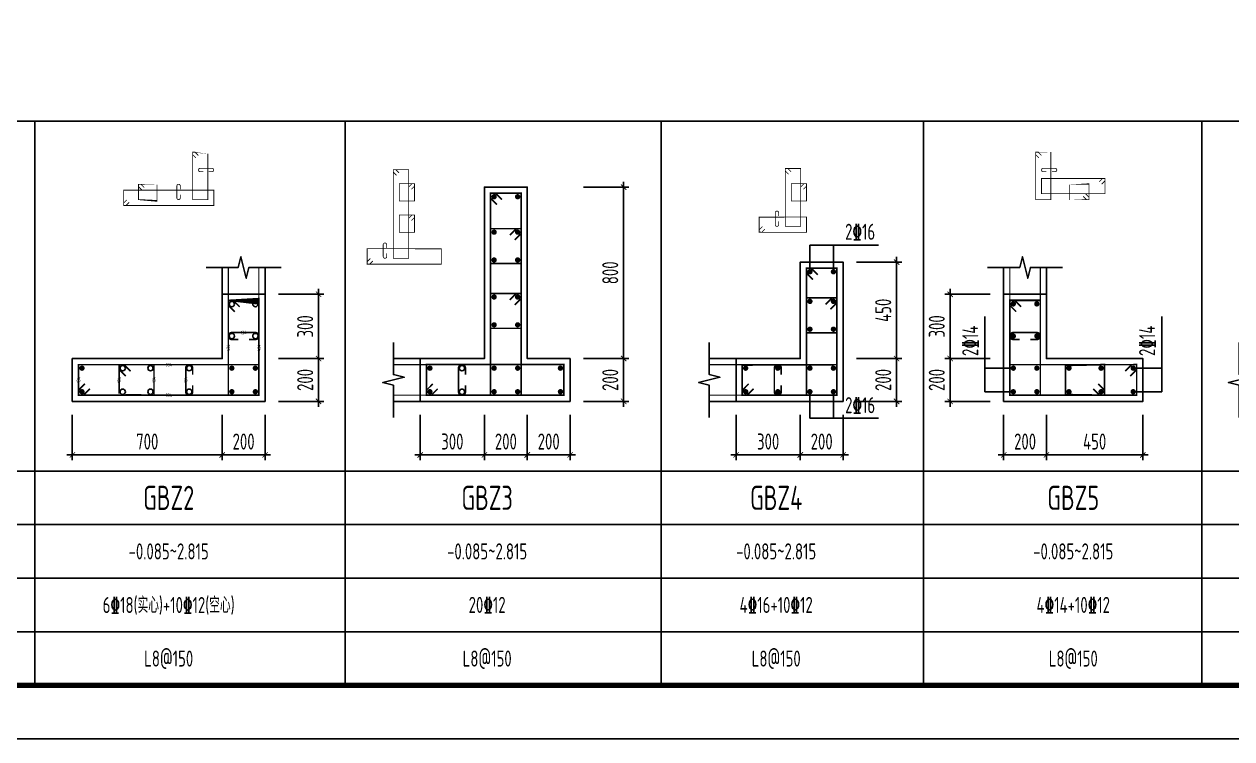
# Model space of a CAD drawing. Extents: x 826826 to 1642106, y -156213 to 399140.
# Drawn here: x 1179957 to 1202520, y 226901 to 240243 of the extents above; entities that cross this region are included whole.
import ezdxf
from ezdxf.enums import TextEntityAlignment as Align

# ---------------------------------------------------------------- set-up
doc = ezdxf.new("R2010")
doc.units = 0
doc.header["$LTSCALE"] = 1000
doc.layers.get('0').update_dxf_attribs({"linetype": 'CONTINUOUS'})
doc.layers.get('DEFPOINTS').update_dxf_attribs({"linetype": 'CONTINUOUS'})
for name, color, linetype in [('-TK', 7, 'CONTINUOUS'), ('COLU_DE_DIM', 3, 'CONTINUOUS'), ('COLU_DE_TH', 7, 'CONTINUOUS'), ('LABEL', 1, 'CONTINUOUS'), ('LINK', 6, 'CONTINUOUS'), ('LINK-INDEX', 6, 'CONTINUOUS'), ('REIN', 6, 'CONTINUOUS'), ('TAB', 7, 'CONTINUOUS'), ('TAB_TEXT', 7, 'CONTINUOUS'), ('TEXT25', 2, 'CONTINUOUS'), ('THIN', 7, 'CONTINUOUS')]:
    doc.layers.add(name, color=color, linetype=linetype)
doc.layers.add('箍筋长度', color=3, linetype='CONTINUOUS', plot=False)
doc.styles.add('BW_Rein', font='Tssdeng.shx', dxfattribs={"width": 0.7, "bigfont": 'hztxt.shx'})
doc.styles.add('TSSD_DIMENSION', font='Tssdeng.shx', dxfattribs={"width": 0.7, "bigfont": 'tssdchn.shx'})
doc.styles.add('TSSD_REIN', font='tssdeng.shx', dxfattribs={"width": 0.7, "height": 300, "bigfont": 'tssdchn.shx'})
doc.dimstyles.new('TSSD_25_100', dxfattribs={"dimtxt": 300, "dimasz": 100, "dimexe": 100, "dimexo": 250, "dimgap": 100, "dimtad": 1, "dimdec": 0, "dimlfac": 0.25, "dimzin": 0, "dimdsep": 46, "dimtxsty": 'TSSD_DIMENSION', "dimblk": 'ARCHTICK', "dimcen": 0, "dimdle": 100, "dimclrt": 7, "dimadec": 0, "dimazin": 0, "dimtfac": 1, "dimtdec": 0, "dimtix": 1, "dimtmove": 2, "dimatfit": 3, "dimldrblk": 'ARCHTICK', "dimfxl": 0, "dimtolj": 1, "dimtzin": 0, "dimarcsym": 0})

# ---------------------------------------------------------------- blocks, each defined once
blk = doc.blocks.new('_ArchTick')
at = {"color": 0, "linetype": 'ByBlock', "const_width": 0.15}
blk.add_lwpolyline([(-0.5, -0.5), (0.5, 0.5)], dxfattribs=at)
blk = doc.blocks.new('*D475')
at = {"layer": 'COLU_DE_DIM', "color": 0, "lineweight": -2}
for p, q in [((1187356.63661338, 232951.1541703651), (1187356.63661338, 232101.1541703651)), ((1188556.638423496, 232951.1541703651), (1188556.638423496, 232101.1541703651)), ((1187256.63661338, 232201.1541703651), (1188656.638423496, 232201.1541703651))]:
    blk.add_line(p, q, dxfattribs=at)
at = {"layer": 'DEFPOINTS', "color": 0}
for p in [(1187356.63661338, 233201.1541703651), (1188556.638423496, 233201.1541703651), (1188556.638423496, 232201.1541703651)]:
    blk.add_point(p, dxfattribs=at)
at = {"layer": 'COLU_DE_DIM', "color": 0, "lineweight": -2, "xscale": 100, "yscale": 100, "zscale": 100, "rotation": 180}
blk.add_blockref('_ArchTick', (1187356.63661338, 232201.1541703651), dxfattribs=at)
at = {"layer": 'COLU_DE_DIM', "color": 0, "lineweight": -2, "xscale": 100, "yscale": 100, "zscale": 100}
blk.add_blockref('_ArchTick', (1188556.638423496, 232201.1541703651), dxfattribs=at)
at = {"layer": 'COLU_DE_DIM', "color": 7, "insert": (1187956.637518438, 232451.1541703651), "char_height": 300, "attachment_point": 5, "style": 'TSSD_DIMENSION'}
blk.add_mtext('\\A1;300', dxfattribs=at)
blk = doc.blocks.new('*D476')
at = {"layer": 'COLU_DE_DIM', "color": 0, "lineweight": -2}
for p, q in [((1188556.638423496, 232951.1541703651), (1188556.638423496, 232101.1541703651)), ((1189356.637216623, 232951.1541703651), (1189356.637216623, 232101.1541703651)), ((1188456.638423496, 232201.1541703651), (1189456.637216623, 232201.1541703651))]:
    blk.add_line(p, q, dxfattribs=at)
at = {"layer": 'DEFPOINTS', "color": 0}
for p in [(1188556.638423496, 233201.1541703651), (1189356.637216623, 233201.1541703651), (1189356.637216623, 232201.1541703651)]:
    blk.add_point(p, dxfattribs=at)
at = {"layer": 'COLU_DE_DIM', "color": 0, "lineweight": -2, "xscale": 100, "yscale": 100, "zscale": 100, "rotation": 180}
blk.add_blockref('_ArchTick', (1188556.638423496, 232201.1541703651), dxfattribs=at)
at = {"layer": 'COLU_DE_DIM', "color": 0, "lineweight": -2, "xscale": 100, "yscale": 100, "zscale": 100}
blk.add_blockref('_ArchTick', (1189356.637216623, 232201.1541703651), dxfattribs=at)
at = {"layer": 'COLU_DE_DIM', "color": 7, "insert": (1188956.63782006, 232451.1541703651), "char_height": 300, "attachment_point": 5, "style": 'TSSD_DIMENSION'}
blk.add_mtext('\\A1;200', dxfattribs=at)
blk = doc.blocks.new('*D477')
at = {"layer": 'COLU_DE_DIM', "color": 0, "lineweight": -2}
for p, q in [((1189356.637216623, 232951.1541703651), (1189356.637216623, 232101.1541703651)), ((1190156.63534865, 232951.1541703651), (1190156.63534865, 232101.1541703651)), ((1189256.637216623, 232201.1541703651), (1190256.63534865, 232201.1541703651))]:
    blk.add_line(p, q, dxfattribs=at)
at = {"layer": 'DEFPOINTS', "color": 0}
for p in [(1189356.637216623, 233201.1541703651), (1190156.63534865, 233201.1541703651), (1190156.63534865, 232201.1541703651)]:
    blk.add_point(p, dxfattribs=at)
at = {"layer": 'COLU_DE_DIM', "color": 0, "lineweight": -2, "xscale": 100, "yscale": 100, "zscale": 100, "rotation": 180}
blk.add_blockref('_ArchTick', (1189356.637216623, 232201.1541703651), dxfattribs=at)
at = {"layer": 'COLU_DE_DIM', "color": 0, "lineweight": -2, "xscale": 100, "yscale": 100, "zscale": 100}
blk.add_blockref('_ArchTick', (1190156.63534865, 232201.1541703651), dxfattribs=at)
at = {"layer": 'COLU_DE_DIM', "color": 7, "insert": (1189756.636282637, 232451.1541703651), "char_height": 300, "attachment_point": 5, "style": 'TSSD_DIMENSION'}
blk.add_mtext('\\A1;200', dxfattribs=at)
blk = doc.blocks.new('*D478')
at = {"layer": 'COLU_DE_DIM', "color": 0, "lineweight": -2}
for p, q in [((1190406.63534865, 234001.1541704084), (1191256.63534865, 234001.1541704084)), ((1191156.63534865, 233101.1541703651), (1191156.63534865, 234101.1541704084)), ((1190406.63534865, 233201.1541703651), (1191256.63534865, 233201.1541703651))]:
    blk.add_line(p, q, dxfattribs=at)
at = {"layer": 'DEFPOINTS', "color": 0}
for p in [(1190156.63534865, 234001.1541704084), (1191156.63534865, 234001.1541704084), (1190156.63534865, 233201.1541703651)]:
    blk.add_point(p, dxfattribs=at)
at = {"layer": 'COLU_DE_DIM', "color": 0, "lineweight": -2, "xscale": 100, "yscale": 100, "zscale": 100}
for p, rotation in [((1191156.63534865, 234001.1541704084), 90), ((1191156.63534865, 233201.1541703651), 270)]:
    blk.add_blockref('_ArchTick', p, dxfattribs=dict(at, rotation=rotation))
at = {"layer": 'COLU_DE_DIM', "color": 7, "insert": (1190906.63534865, 233601.1541703869), "char_height": 300, "attachment_point": 5, "rotation": 90, "style": 'TSSD_DIMENSION'}
blk.add_mtext('\\A1;200', dxfattribs=at)
blk = doc.blocks.new('*D479')
at = {"layer": 'COLU_DE_DIM', "color": 0, "lineweight": -2}
for p, q in [((1190406.63534865, 237201.6505116941), (1191256.63534865, 237201.6505116941)), ((1191156.63534865, 233901.1541704084), (1191156.63534865, 237301.6505116941)), ((1190406.63534865, 234001.1541704084), (1191256.63534865, 234001.1541704084))]:
    blk.add_line(p, q, dxfattribs=at)
at = {"layer": 'DEFPOINTS', "color": 0}
for p in [(1190156.63534865, 237201.6505116941), (1191156.63534865, 237201.6505116941), (1190156.63534865, 234001.1541704084)]:
    blk.add_point(p, dxfattribs=at)
at = {"layer": 'COLU_DE_DIM', "color": 0, "lineweight": -2, "xscale": 100, "yscale": 100, "zscale": 100}
for p, rotation in [((1191156.63534865, 237201.6505116941), 90), ((1191156.63534865, 234001.1541704084), 270)]:
    blk.add_blockref('_ArchTick', p, dxfattribs=dict(at, rotation=rotation))
at = {"layer": 'COLU_DE_DIM', "color": 7, "insert": (1190906.63534865, 235601.4023410514), "char_height": 300, "attachment_point": 5, "rotation": 90, "style": 'TSSD_DIMENSION'}
blk.add_mtext('\\A1;800', dxfattribs=at)
blk = doc.blocks.new('*D488')
at = {"layer": 'COLU_DE_DIM', "color": 0, "lineweight": -2}
for p, q in [((1193256.635348678, 232951.1541703651), (1193256.635348678, 232101.1541703651)), ((1194456.635348804, 232951.1541703651), (1194456.635348804, 232101.1541703651)), ((1193156.635348678, 232201.1541703651), (1194556.635348804, 232201.1541703651))]:
    blk.add_line(p, q, dxfattribs=at)
at = {"layer": 'DEFPOINTS', "color": 0}
for p in [(1193256.635348678, 233201.1541703651), (1194456.635348804, 233201.1541703651), (1194456.635348804, 232201.1541703651)]:
    blk.add_point(p, dxfattribs=at)
at = {"layer": 'COLU_DE_DIM', "color": 0, "lineweight": -2, "xscale": 100, "yscale": 100, "zscale": 100, "rotation": 180}
blk.add_blockref('_ArchTick', (1193256.635348678, 232201.1541703651), dxfattribs=at)
at = {"layer": 'COLU_DE_DIM', "color": 0, "lineweight": -2, "xscale": 100, "yscale": 100, "zscale": 100}
blk.add_blockref('_ArchTick', (1194456.635348804, 232201.1541703651), dxfattribs=at)
at = {"layer": 'COLU_DE_DIM', "color": 7, "insert": (1193856.635348741, 232451.1541703651), "char_height": 300, "attachment_point": 5, "style": 'TSSD_DIMENSION'}
blk.add_mtext('\\A1;300', dxfattribs=at)
blk = doc.blocks.new('*D489')
at = {"layer": 'COLU_DE_DIM', "color": 0, "lineweight": -2}
for p, q in [((1194456.635348804, 232951.1541703651), (1194456.635348804, 232101.1541703651)), ((1195256.635348804, 232951.1541703651), (1195256.635348804, 232101.1541703651)), ((1194356.635348804, 232201.1541703651), (1195356.635348804, 232201.1541703651))]:
    blk.add_line(p, q, dxfattribs=at)
at = {"layer": 'DEFPOINTS', "color": 0}
for p in [(1194456.635348804, 233201.1541703651), (1195256.635348804, 233201.1541703651), (1195256.635348804, 232201.1541703651)]:
    blk.add_point(p, dxfattribs=at)
at = {"layer": 'COLU_DE_DIM', "color": 0, "lineweight": -2, "xscale": 100, "yscale": 100, "zscale": 100, "rotation": 180}
blk.add_blockref('_ArchTick', (1194456.635348804, 232201.1541703651), dxfattribs=at)
at = {"layer": 'COLU_DE_DIM', "color": 0, "lineweight": -2, "xscale": 100, "yscale": 100, "zscale": 100}
blk.add_blockref('_ArchTick', (1195256.635348804, 232201.1541703651), dxfattribs=at)
at = {"layer": 'COLU_DE_DIM', "color": 7, "insert": (1194856.635348804, 232451.1541703651), "char_height": 300, "attachment_point": 5, "style": 'TSSD_DIMENSION'}
blk.add_mtext('\\A1;200', dxfattribs=at)
blk = doc.blocks.new('*D490')
at = {"layer": 'COLU_DE_DIM', "color": 0, "lineweight": -2}
for p, q in [((1195506.635348804, 234001.1541703756), (1196356.635348804, 234001.1541703756)), ((1196256.635348804, 233101.1541703761), (1196256.635348804, 234101.1541703756)), ((1195506.635348804, 233201.1541703761), (1196356.635348804, 233201.1541703761))]:
    blk.add_line(p, q, dxfattribs=at)
at = {"layer": 'DEFPOINTS', "color": 0}
for p in [(1195256.635348804, 234001.1541703756), (1196256.635348804, 234001.1541703756), (1195256.635348804, 233201.1541703761)]:
    blk.add_point(p, dxfattribs=at)
at = {"layer": 'COLU_DE_DIM', "color": 0, "lineweight": -2, "xscale": 100, "yscale": 100, "zscale": 100}
for p, rotation in [((1196256.635348804, 234001.1541703756), 90), ((1196256.635348804, 233201.1541703761), 270)]:
    blk.add_blockref('_ArchTick', p, dxfattribs=dict(at, rotation=rotation))
at = {"layer": 'COLU_DE_DIM', "color": 7, "insert": (1196006.635348804, 233601.154170376), "char_height": 300, "attachment_point": 5, "rotation": 90, "style": 'TSSD_DIMENSION'}
blk.add_mtext('\\A1;200', dxfattribs=at)
blk = doc.blocks.new('*D491')
at = {"layer": 'COLU_DE_DIM', "color": 0, "lineweight": -2}
for p, q in [((1195506.635348804, 235801.1541703753), (1196356.635348804, 235801.1541703753)), ((1196256.635348804, 233901.1541703756), (1196256.635348804, 235901.1541703753)), ((1195506.635348804, 234001.1541703756), (1196356.635348804, 234001.1541703756))]:
    blk.add_line(p, q, dxfattribs=at)
at = {"layer": 'DEFPOINTS', "color": 0}
for p in [(1195256.635348804, 235801.1541703753), (1196256.635348804, 235801.1541703753), (1195256.635348804, 234001.1541703756)]:
    blk.add_point(p, dxfattribs=at)
at = {"layer": 'COLU_DE_DIM', "color": 0, "lineweight": -2, "xscale": 100, "yscale": 100, "zscale": 100}
for p, rotation in [((1196256.635348804, 235801.1541703753), 90), ((1196256.635348804, 234001.1541703756), 270)]:
    blk.add_blockref('_ArchTick', p, dxfattribs=dict(at, rotation=rotation))
at = {"layer": 'COLU_DE_DIM', "color": 7, "insert": (1196006.635348804, 234901.1541703756), "char_height": 300, "attachment_point": 5, "rotation": 90, "style": 'TSSD_DIMENSION'}
blk.add_mtext('\\A1;450', dxfattribs=at)
blk = doc.blocks.new('*D492')
at = {"layer": 'COLU_DE_DIM', "color": 0, "lineweight": -2}
for p, q in [((1198256.635348804, 232951.1541703651), (1198256.635348804, 232101.1541703651)), ((1199056.635348803, 232951.1541703651), (1199056.635348803, 232101.1541703651)), ((1198156.635348804, 232201.1541703651), (1199156.635348803, 232201.1541703651))]:
    blk.add_line(p, q, dxfattribs=at)
at = {"layer": 'DEFPOINTS', "color": 0}
for p in [(1198256.635348804, 233201.1541703651), (1199056.635348803, 233201.1541703651), (1199056.635348803, 232201.1541703651)]:
    blk.add_point(p, dxfattribs=at)
at = {"layer": 'COLU_DE_DIM', "color": 0, "lineweight": -2, "xscale": 100, "yscale": 100, "zscale": 100, "rotation": 180}
blk.add_blockref('_ArchTick', (1198256.635348804, 232201.1541703651), dxfattribs=at)
at = {"layer": 'COLU_DE_DIM', "color": 0, "lineweight": -2, "xscale": 100, "yscale": 100, "zscale": 100}
blk.add_blockref('_ArchTick', (1199056.635348803, 232201.1541703651), dxfattribs=at)
at = {"layer": 'COLU_DE_DIM', "color": 7, "insert": (1198656.635348803, 232451.1541703651), "char_height": 300, "attachment_point": 5, "style": 'TSSD_DIMENSION'}
blk.add_mtext('\\A1;200', dxfattribs=at)
blk = doc.blocks.new('*D493')
at = {"layer": 'COLU_DE_DIM', "color": 0, "lineweight": -2}
for p, q in [((1199056.635348803, 232951.1541703651), (1199056.635348803, 232101.1541703651)), ((1200856.901167237, 232951.1541703651), (1200856.901167237, 232101.1541703651)), ((1198956.635348803, 232201.1541703651), (1200956.901167237, 232201.1541703651))]:
    blk.add_line(p, q, dxfattribs=at)
at = {"layer": 'DEFPOINTS', "color": 0}
for p in [(1199056.635348803, 233201.1541703651), (1200856.901167237, 233201.1541703651), (1200856.901167237, 232201.1541703651)]:
    blk.add_point(p, dxfattribs=at)
at = {"layer": 'COLU_DE_DIM', "color": 0, "lineweight": -2, "xscale": 100, "yscale": 100, "zscale": 100, "rotation": 180}
blk.add_blockref('_ArchTick', (1199056.635348803, 232201.1541703651), dxfattribs=at)
at = {"layer": 'COLU_DE_DIM', "color": 0, "lineweight": -2, "xscale": 100, "yscale": 100, "zscale": 100}
blk.add_blockref('_ArchTick', (1200856.901167237, 232201.1541703651), dxfattribs=at)
at = {"layer": 'COLU_DE_DIM', "color": 7, "insert": (1199956.76825802, 232451.1541703651), "char_height": 300, "attachment_point": 5, "style": 'TSSD_DIMENSION'}
blk.add_mtext('\\A1;450', dxfattribs=at)
blk = doc.blocks.new('*D494')
at = {"layer": 'COLU_DE_DIM', "color": 0, "lineweight": -2}
for p, q in [((1198006.635348803, 234001.1541703651), (1197156.635348803, 234001.1541703651)), ((1197256.635348803, 233101.1541703651), (1197256.635348803, 234101.1541703651)), ((1198006.635348803, 233201.1541703651), (1197156.635348803, 233201.1541703651))]:
    blk.add_line(p, q, dxfattribs=at)
at = {"layer": 'DEFPOINTS', "color": 0}
for p in [(1197256.635348803, 234001.1541703651), (1198256.635348803, 234001.1541703651), (1198256.635348803, 233201.1541703651)]:
    blk.add_point(p, dxfattribs=at)
at = {"layer": 'COLU_DE_DIM', "color": 0, "lineweight": -2, "xscale": 100, "yscale": 100, "zscale": 100}
for p, rotation in [((1197256.635348803, 234001.1541703651), 90), ((1197256.635348803, 233201.1541703651), 270)]:
    blk.add_blockref('_ArchTick', p, dxfattribs=dict(at, rotation=rotation))
at = {"layer": 'COLU_DE_DIM', "color": 7, "insert": (1197006.635348803, 233601.1541703652), "char_height": 300, "attachment_point": 5, "rotation": 90, "style": 'TSSD_DIMENSION'}
blk.add_mtext('\\A1;200', dxfattribs=at)
blk = doc.blocks.new('*D495')
at = {"layer": 'COLU_DE_DIM', "color": 0, "lineweight": -2}
for p, q in [((1198006.635348803, 235201.1541702828), (1197156.635348803, 235201.1541702828)), ((1197256.635348803, 233901.1541703651), (1197256.635348803, 235301.1541702828)), ((1198006.635348803, 234001.1541703651), (1197156.635348803, 234001.1541703651))]:
    blk.add_line(p, q, dxfattribs=at)
at = {"layer": 'DEFPOINTS', "color": 0}
for p in [(1197256.635348803, 235201.1541702828), (1198256.635348803, 235201.1541702828), (1198256.635348803, 234001.1541703651)]:
    blk.add_point(p, dxfattribs=at)
at = {"layer": 'COLU_DE_DIM', "color": 0, "lineweight": -2, "xscale": 100, "yscale": 100, "zscale": 100}
for p, rotation in [((1197256.635348803, 235201.1541702828), 90), ((1197256.635348803, 234001.1541703651), 270)]:
    blk.add_blockref('_ArchTick', p, dxfattribs=dict(at, rotation=rotation))
at = {"layer": 'COLU_DE_DIM', "color": 7, "insert": (1197006.635348803, 234601.1541703241), "char_height": 300, "attachment_point": 5, "rotation": 90, "style": 'TSSD_DIMENSION'}
blk.add_mtext('\\A1;300', dxfattribs=at)
blk = doc.blocks.new('A1')
blk.add_lwpolyline([(0, 59400), (0, 0), (84100, 0), (84100, 59400)], close=True)
at = {"const_width": 100}
blk.add_lwpolyline([(2500, 58400), (2500, 1000), (83100, 1000), (83100, 58400)], close=True, dxfattribs=at)
blk = doc.blocks.new('*D2961')
at = {"layer": 'COLU_DE_DIM', "color": 0, "lineweight": -2}
for p, q in [((1180856.621068889, 232951.1541703651), (1180856.621068889, 232101.1541703651)), ((1183656.636613388, 232951.1541703651), (1183656.636613388, 232101.1541703651)), ((1180756.621068889, 232201.1541703651), (1183756.636613388, 232201.1541703651))]:
    blk.add_line(p, q, dxfattribs=at)
at = {"layer": 'DEFPOINTS', "color": 0}
for p in [(1180856.621068889, 233201.1541703651), (1183656.636613388, 233201.1541703651), (1183656.636613388, 232201.1541703651)]:
    blk.add_point(p, dxfattribs=at)
at = {"layer": 'COLU_DE_DIM', "color": 0, "lineweight": -2, "xscale": 100, "yscale": 100, "zscale": 100, "rotation": 180}
blk.add_blockref('_ArchTick', (1180856.621068889, 232201.1541703651), dxfattribs=at)
at = {"layer": 'COLU_DE_DIM', "color": 0, "lineweight": -2, "xscale": 100, "yscale": 100, "zscale": 100}
blk.add_blockref('_ArchTick', (1183656.636613388, 232201.1541703651), dxfattribs=at)
at = {"layer": 'COLU_DE_DIM', "color": 7, "insert": (1182256.628841138, 232451.1541703651), "char_height": 300, "attachment_point": 5, "style": 'TSSD_DIMENSION'}
blk.add_mtext('\\A1;700', dxfattribs=at)
blk = doc.blocks.new('*D2962')
at = {"layer": 'COLU_DE_DIM', "color": 0, "lineweight": -2}
for p, q in [((1183656.636613388, 232951.1541703651), (1183656.636613388, 232101.1541703651)), ((1184456.636613362, 232951.1541703651), (1184456.636613362, 232101.1541703651)), ((1183556.636613388, 232201.1541703651), (1184556.636613362, 232201.1541703651))]:
    blk.add_line(p, q, dxfattribs=at)
at = {"layer": 'DEFPOINTS', "color": 0}
for p in [(1183656.636613388, 233201.1541703651), (1184456.636613362, 233201.1541703651), (1184456.636613362, 232201.1541703651)]:
    blk.add_point(p, dxfattribs=at)
at = {"layer": 'COLU_DE_DIM', "color": 0, "lineweight": -2, "xscale": 100, "yscale": 100, "zscale": 100, "rotation": 180}
blk.add_blockref('_ArchTick', (1183656.636613388, 232201.1541703651), dxfattribs=at)
at = {"layer": 'COLU_DE_DIM', "color": 0, "lineweight": -2, "xscale": 100, "yscale": 100, "zscale": 100}
blk.add_blockref('_ArchTick', (1184456.636613362, 232201.1541703651), dxfattribs=at)
at = {"layer": 'COLU_DE_DIM', "color": 7, "insert": (1184056.636613375, 232451.1541703651), "char_height": 300, "attachment_point": 5, "style": 'TSSD_DIMENSION'}
blk.add_mtext('\\A1;200', dxfattribs=at)
blk = doc.blocks.new('*D2959')
at = {"layer": 'COLU_DE_DIM', "color": 0, "lineweight": -2}
for p, q in [((1184706.636613362, 234001.1541703651), (1185556.636613362, 234001.1541703651)), ((1185456.636613362, 233101.1541703651), (1185456.636613362, 234101.1541703651)), ((1184706.636613362, 233201.1541703651), (1185556.636613362, 233201.1541703651))]:
    blk.add_line(p, q, dxfattribs=at)
at = {"layer": 'DEFPOINTS', "color": 0}
for p in [(1184456.636613362, 234001.1541703651), (1185456.636613362, 234001.1541703651), (1184456.636613362, 233201.1541703651)]:
    blk.add_point(p, dxfattribs=at)
at = {"layer": 'COLU_DE_DIM', "color": 0, "lineweight": -2, "xscale": 100, "yscale": 100, "zscale": 100}
for p, rotation in [((1185456.636613362, 234001.1541703651), 90), ((1185456.636613362, 233201.1541703651), 270)]:
    blk.add_blockref('_ArchTick', p, dxfattribs=dict(at, rotation=rotation))
at = {"layer": 'COLU_DE_DIM', "color": 7, "insert": (1185206.636613362, 233601.1541703653), "char_height": 300, "attachment_point": 5, "rotation": 90, "style": 'TSSD_DIMENSION'}
blk.add_mtext('\\A1;200', dxfattribs=at)
blk = doc.blocks.new('*D2960')
at = {"layer": 'COLU_DE_DIM', "color": 0, "lineweight": -2}
for p, q in [((1184706.636613362, 235201.1541702775), (1185556.636613362, 235201.1541702775)), ((1185456.636613362, 233901.1541703651), (1185456.636613362, 235301.1541702775)), ((1184706.636613362, 234001.1541703651), (1185556.636613362, 234001.1541703651))]:
    blk.add_line(p, q, dxfattribs=at)
at = {"layer": 'DEFPOINTS', "color": 0}
for p in [(1184456.636613362, 235201.1541702775), (1185456.636613362, 235201.1541702775), (1184456.636613362, 234001.1541703651)]:
    blk.add_point(p, dxfattribs=at)
at = {"layer": 'COLU_DE_DIM', "color": 0, "lineweight": -2, "xscale": 100, "yscale": 100, "zscale": 100}
for p, rotation in [((1185456.636613362, 235201.1541702775), 90), ((1185456.636613362, 234001.1541703651), 270)]:
    blk.add_blockref('_ArchTick', p, dxfattribs=dict(at, rotation=rotation))
at = {"layer": 'COLU_DE_DIM', "color": 7, "insert": (1185206.636613362, 234601.1541703215), "char_height": 300, "attachment_point": 5, "rotation": 90, "style": 'TSSD_DIMENSION'}
blk.add_mtext('\\A1;300', dxfattribs=at)

msp = doc.modelspace()

# ---------------------------------------------------------------- linework, layer by layer
at = {"layer": 'COLU_DE_TH'}
for points in [[(1187356.63661338, 234001.1541704084), (1187356.636613362, 233201.1541703651), (1190156.63534865, 233201.1541703655), (1190156.635348678, 234001.154170352), (1189356.637216623, 234001.154170386), (1189356.638423496, 237201.6505116941), (1188556.638423496, 237201.651114943), (1188556.637216623, 234001.1541704028), (1187356.63661338, 234001.1541704084)], [(1193256.635348678, 234001.1541703756), (1193256.635348696, 233201.1541703761), (1195256.635348804, 233201.1541703753), (1195256.635348804, 235801.1541703753), (1194456.635348804, 235801.1541703753), (1194456.635348804, 234001.1541703753), (1193256.635348678, 234001.1541703756)], [(1184456.636613362, 235201.1541702775), (1183656.636613388, 235201.1541702241), (1183656.636613359, 234001.1541703651), (1180856.621068889, 234001.1541703651), (1180856.621068889, 233201.1541703651), (1184456.636613359, 233201.1541703651), (1184456.636613362, 235201.1541702775)], [(1199056.635348803, 235201.1541702828), (1198256.635348804, 235201.1541702976), (1198256.63534881, 233201.1541703651), (1200856.901167237, 233201.1541703651), (1200856.901167237, 234001.1541703651), (1199056.63534881, 234001.1541703651), (1199056.635348803, 235201.1541702828)]]:
    msp.add_lwpolyline(points, close=True, dxfattribs=at)
at = {"layer": 'LABEL'}
for p, q in [((1194636.635348805, 236116.8104416992), (1195916.635348803, 236116.8104416993)), ((1194636.635348805, 235621.1541703976), (1194636.635348805, 236116.8104416992)), ((1195076.635348803, 235621.1541703977), (1195076.635348803, 236116.8104416993)), ((1197904.363273273, 233381.1541703558), (1197904.363273242, 234787.9153715433)), ((1201209.173242773, 233381.1541703558), (1201209.173242805, 234787.9153715433)), ((1198436.635348805, 233821.1541703775), (1197904.363273262, 233821.1541703627)), ((1200676.901167242, 233821.1541703775), (1201209.173242784, 233821.1541703627)), ((1194636.635348805, 233381.1541703531), (1194636.635348805, 232885.4978990514)), ((1195076.635348803, 233381.154170353), (1195076.635348803, 232885.4978990513)), ((1198436.635348815, 233381.1541703705), (1197904.363273273, 233381.1541703558)), ((1200676.901167231, 233381.1541703705), (1201209.173242773, 233381.1541703558)), ((1194636.635348805, 232885.4978990514), (1195916.635348803, 232885.4978990513))]:
    msp.add_line(p, q, dxfattribs=at)
at = {"layer": 'LINK', "const_width": 30}
for points in [[(1188791.638176904, 236874.7270560809), (1188671.638267466, 236994.7271466425), (1188671.63833678, 237086.6510282303), (1189241.638336772, 237086.6505984155), (1189241.636700087, 233316.1541703633), (1188671.636700098, 233316.1541703632), (1188671.63833678, 237086.6510282303), (1188763.562218489, 237086.6509589191), (1188883.562127927, 236966.6508683574)], [(1189029.714521212, 236305.6490373192), (1189149.714551551, 236425.6490069805), (1189241.638456515, 236425.6490069921), (1189241.638126463, 235775.6689665667), (1188671.638126427, 235775.6686771282), (1188671.63845648, 236425.6490069923), (1189241.638456515, 236425.6490069921), (1189241.638409847, 236333.725102203), (1189121.638379508, 236213.7251325417)], [(1194691.635348894, 235474.2302889243), (1194571.635348806, 235594.2302888368), (1194571.635348806, 235686.1541704142), (1195141.635348805, 235686.1541703962), (1195141.635348805, 233316.1541703686), (1194571.635348806, 233316.1541703652), (1194571.635348806, 235686.1541704142), (1194663.55923026, 235686.1541704243), (1194783.559230347, 235566.1541705119)], [(1189029.71523769, 235094.6674054709), (1189149.715268029, 235214.6673751321), (1189241.639172993, 235214.6673751437), (1189241.638842941, 234564.6873347183), (1188671.638842905, 234564.6870452798), (1188671.639172958, 235214.667375144), (1189241.639172993, 235214.6673751437), (1189241.639126325, 235122.7434703546), (1189121.639095986, 235002.7435006934)], [(1194929.7117102, 235013.2805116419), (1195049.711740539, 235133.2804813031), (1195141.635645503, 235133.2804813148), (1195141.635315452, 234483.3004408893), (1194571.635315415, 234483.3001514508), (1194571.635645468, 235133.280481315), (1195141.635645503, 235133.2804813148), (1195141.635598835, 235041.3565765256), (1195021.635568497, 234921.3566068644)], [(1183891.636613309, 234874.2302885751), (1183771.636613382, 234994.230288648), (1183771.636613387, 235086.1541702193), (1184341.636613358, 235086.1541702574), (1184341.636613361, 233316.1541703821), (1183771.636613341, 233316.1541703821), (1183771.636613387, 235086.1541702193), (1183863.560495077, 235086.1541702318), (1183983.560495004, 234966.1541701588)], [(1198491.635348884, 234874.2302887561), (1198371.635348806, 234994.2302886781), (1198371.635348809, 235086.154170286), (1198941.635348809, 235086.1541702755), (1198941.63534882, 233316.1541703666), (1198371.635348816, 233316.1541703666), (1198371.635348809, 235086.154170286), (1198463.559230282, 235086.1541702735), (1198583.55923036, 234966.1541703515)], [(1181183.544950562, 233436.1541703079), (1181063.544950502, 233316.1541703679), (1180971.621068905, 233316.1541703673), (1180971.621068905, 233886.1541703583), (1184341.636613373, 233886.1541703565), (1184341.636613372, 233316.1541703671), (1180971.621068905, 233316.1541703673), (1180971.621068905, 233408.078052057), (1181091.621068964, 233528.0780519969)], [(1181852.622543263, 233674.2302680813), (1181732.622573602, 233794.2302984201), (1181732.622573591, 233886.1542033845), (1182382.602614016, 233886.1538733328), (1182382.602903455, 233316.1538732967), (1181732.62257359, 233316.1542033493), (1181732.622573591, 233886.1542033845), (1181824.54647838, 233886.1541567167), (1181944.546448041, 233766.1541263779)], [(1187683.560494881, 233436.1541703565), (1187563.560494869, 233316.154170368), (1187471.636613345, 233316.1541703679), (1187471.636613358, 233886.1541704091), (1190041.635348705, 233886.1541703903), (1190041.635348686, 233316.1541703702), (1187471.636613345, 233316.1541703679), (1187471.636613346, 233408.0780519088), (1187591.636613358, 233528.0780518972)], [(1193583.559230341, 233436.1541703523), (1193463.559230311, 233316.1541703823), (1193371.635348686, 233316.1541703857), (1193371.635348674, 233886.1541703752), (1195141.635348828, 233886.1541703687), (1195141.635348828, 233316.1541703845), (1193371.635348686, 233316.1541703857), (1193371.635348681, 233408.0780520584), (1193491.635348711, 233528.0780520283)], [(1200529.977285611, 233766.1541703836), (1200649.977285612, 233886.1541703828), (1200741.901167247, 233886.1541703818), (1200741.901167233, 233316.1541703698), (1198371.635348836, 233316.1541703698), (1198371.635348832, 233886.1541703818), (1200741.901167247, 233886.1541703818), (1200741.901167252, 233794.2302887409), (1200621.901167251, 233674.2302887418)], [(1200021.81256108, 233528.0780520507), (1200141.812561093, 233408.0780520631), (1200141.812561085, 233316.154170396), (1199411.723954957, 233316.1541703745), (1199411.723954953, 233886.1541703913), (1200141.812561099, 233886.1541704083), (1200141.812561085, 233316.154170396), (1200049.888679441, 233316.154170392), (1199929.888679428, 233436.1541703795)]]:
    msp.add_lwpolyline(points, dxfattribs=at)
for points in [[(1184156.636613365, 234356.1541702976), (1184276.636613365, 234356.1541702976, 1), (1184276.636613365, 234486.1541702976), (1183836.63661336, 234486.1541702978, 1), (1183836.63661336, 234356.1541702978), (1183956.63661336, 234356.1541702978)], [(1198756.635348813, 234356.1541703284), (1198876.635348813, 234356.1541703284, 1), (1198876.635348813, 234486.1541703284), (1198436.635348808, 234486.1541703284, 1), (1198436.635348808, 234356.1541703284), (1198556.635348808, 234356.1541703284)], [(1183105.451597932, 233701.1541703567), (1183105.451597932, 233821.1541703567, 1), (1182975.451597932, 233821.1541703567), (1182975.451597932, 233381.1541703696, 1), (1183105.451597932, 233381.1541703696), (1183105.451597932, 233501.1541703696)], [(1188201.636847126, 233701.1546228346), (1188201.636847126, 233821.1546228346, 1), (1188071.636847126, 233821.1546228346), (1188071.63651534, 233381.1546228062, 1), (1188201.63651534, 233381.1546228062), (1188201.63651534, 233501.1546228062)], [(1194101.635348744, 233701.1541703669), (1194101.635348744, 233821.1541703669, 1), (1193971.635348744, 233821.1541703669), (1193971.635348744, 233381.1541703799, 1), (1194101.635348744, 233381.1541703799), (1194101.635348744, 233501.1541703799)]]:
    msp.add_lwpolyline(points, format="xyb", dxfattribs=at)
at = {"layer": 'LINK-INDEX', "const_width": 15.00000095367432}
for points in [[(1183164.13272738, 237747.3749895396), (1183104.132727263, 237807.3749894222), (1183104.132727257, 237853.336930348), (1183389.132727236, 237853.3369303669), (1183389.132727237, 236968.3369304376), (1183104.132727234, 236968.3369304376), (1183104.132727257, 237853.336930348), (1183150.094667993, 237853.336930332), (1183210.09466811, 237793.3369304494)], [(1198914.201803269, 237747.3749894708), (1198854.201803419, 237807.3749896213), (1198854.201803409, 237853.3369303648), (1199139.201803413, 237853.3369303595), (1199139.201803419, 236968.3369304711), (1198854.201803413, 236968.3369304711), (1198854.201803409, 237853.3369303648), (1198900.163744395, 237853.3369303663), (1198960.163744244, 237793.3369302158)], [(1186914.960498415, 237420.4613391829), (1186854.960543961, 237480.4613847288), (1186854.960578616, 237526.4233253621), (1187139.960578596, 237526.4231104548), (1187139.959760254, 235872.9872136808), (1186854.959760275, 235872.9872136808), (1186854.960578616, 237526.4233253621), (1186900.922519686, 237526.4232906741), (1186960.92247414, 237466.423245128)], [(1194239.135348662, 237442.1085669777), (1194179.135348788, 237502.1085671033), (1194179.135348772, 237548.0705080442), (1194464.13534877, 237548.0705080351), (1194464.135348771, 236468.33693058), (1194179.135348772, 236468.3369305782), (1194179.135348772, 237548.0705080442), (1194225.097289915, 237548.0705080378), (1194285.097289789, 237488.0705079122)], [(1200043.372771882, 237303.3369303327), (1200103.372771745, 237363.3369304694), (1200149.334712659, 237363.3369304604), (1200149.334712652, 237078.3369304583), (1198964.201803451, 237078.3369304583), (1198964.201803449, 237363.3369304604), (1200149.334712659, 237363.3369304604), (1200149.334712657, 237317.3749897667), (1200089.334712794, 237257.3749896301)], [(1181920.086895597, 236918.3369303304), (1181860.086895503, 236858.3369304248), (1181814.124955001, 236858.3369304301), (1181814.124955001, 237143.3369304361), (1183499.13272721, 237143.3369304352), (1183499.132727209, 236858.33693043), (1181814.124955001, 236858.3369304301), (1181814.124955004, 236904.298871069), (1181874.124955098, 236964.2988709746)], [(1182154.12650936, 237147.3749895712), (1182094.126509457, 237207.3749896678), (1182094.126509427, 237253.3369304123), (1182439.128063961, 237253.3369304155), (1182439.128063959, 236968.3369304475), (1182094.126509427, 236968.3369304454), (1182094.126509427, 237253.3369304123), (1182140.088450343, 237253.3369304057), (1182200.088450246, 237193.3369303091)], [(1187143.998627565, 237206.4330889238), (1187203.998642754, 237266.4330737349), (1187249.960595094, 237266.4330737509), (1187249.960430068, 236941.4430534914), (1186964.960430045, 236941.442908772), (1186964.960595072, 237266.4330737509), (1187249.960595094, 237266.4330737509), (1187249.960571746, 237220.4711214716), (1187189.960556557, 237160.4711366605)], [(1194468.173397739, 237206.4330889253), (1194528.173412928, 237266.4330737364), (1194574.135365268, 237266.4330737524), (1194574.135200242, 236941.4430534929), (1194289.13520022, 236941.4429087735), (1194289.135365246, 237266.4330737524), (1194574.135365268, 237266.4330737524), (1194574.135341921, 237220.4711214731), (1194514.135326732, 237160.4711366621)], [(1199789.290409591, 237074.2988712778), (1199849.290409602, 237014.298871289), (1199849.290409592, 236968.3369304702), (1199484.246106465, 236968.3369304594), (1199484.246106463, 237253.3369304467), (1199849.290409599, 237253.3369304551), (1199849.290409592, 236968.3369304702), (1199803.328468808, 236968.3369304776), (1199743.328468797, 237028.3369304664)], [(1187143.998338038, 236621.4529761036), (1187203.998353227, 236681.4529609147), (1187249.960305567, 236681.4529609308), (1187249.960140541, 236356.4629406712), (1186964.960140519, 236356.4627959519), (1186964.960305545, 236681.4529609308), (1187249.960305567, 236681.4529609308), (1187249.960282219, 236635.4910086514), (1187189.96026703, 236575.4910238404)], [(1193795.097289174, 236418.3369307291), (1193735.097289366, 236358.3369305363), (1193689.13534869, 236358.3369305399), (1193689.135348684, 236643.3369305411), (1194574.135348754, 236643.3369305378), (1194574.135348754, 236358.3369305393), (1193689.13534869, 236358.3369305399), (1193689.135348648, 236404.2988709596), (1193749.135348455, 236464.2988711523)], [(1186470.921657569, 235822.9871306224), (1186410.92165747, 235762.9871307216), (1186364.959716918, 235762.9871307267), (1186364.959716924, 236047.9871307339), (1187749.959084592, 236047.9871307246), (1187749.959084583, 235762.9871307279), (1186364.959716918, 235762.9871307267), (1186364.959716928, 235808.9490714152), (1186424.959717027, 235868.949071316)]]:
    msp.add_lwpolyline(points, dxfattribs=at)
for points in [[(1183406.632727245, 237488.3369304005), (1183466.632727245, 237488.3369304005, 1), (1183466.632727245, 237553.3369304005), (1183246.632727243, 237553.3369304006, 1), (1183246.632727243, 237488.3369304006), (1183306.632727243, 237488.3369304006)], [(1199156.701803417, 237488.3369304358), (1199216.701803417, 237488.3369304358, 1), (1199216.701803417, 237553.3369304358), (1198996.701803414, 237553.3369304358, 1), (1198996.701803414, 237488.3369304358), (1199056.701803414, 237488.3369304358)], [(1182874.162705932, 237160.836930443), (1182874.162705932, 237220.836930443, 1), (1182809.162705932, 237220.836930443), (1182809.162705933, 237000.8369304391, 1), (1182874.162705933, 237000.8369304391), (1182874.162705933, 237060.8369304391)], [(1194054.135348743, 236660.8369305329), (1194054.135348743, 236720.8369305329, 1), (1193989.135348743, 236720.8369305329), (1193989.135348743, 236500.8369305395, 1), (1194054.135348743, 236500.8369305395), (1194054.135348743, 236560.8369305395)], [(1186729.959833779, 236065.4873569626), (1186729.959833779, 236125.4873569626, 1), (1186664.959833779, 236125.4873569626), (1186664.959667886, 235905.4873569484, 1), (1186729.959667886, 235905.4873569484), (1186729.959667886, 235965.4873569484)]]:
    msp.add_lwpolyline(points, format="xyb", dxfattribs=at)
at = {"layer": 'LINK-INDEX', "color": 1, "const_width": 20}
for points in [[(1183771.636613406, 234986.1541702776), (1183771.636613406, 235701.1541702776)], [(1184341.636613406, 234986.1541702776), (1184341.636613406, 235701.1541702776)], [(1198371.635348847, 234986.1541702829), (1198371.635348847, 235701.1541702829)], [(1198941.635348847, 234986.1541702829), (1198941.635348847, 235701.1541702829)], [(1187571.63661338, 233886.1541704084), (1186856.63661338, 233886.1541704084)], [(1193471.635348678, 233886.1541703756), (1192756.635348678, 233886.1541703756)], [(1187571.63661338, 233316.1541704084), (1186856.63661338, 233316.1541704084)], [(1193471.635348678, 233316.1541703756), (1192756.635348678, 233316.1541703756)]]:
    msp.add_lwpolyline(points, dxfattribs=at)
at = {"layer": 'REIN', "const_width": 50}
for points in [[(1188711.638287766, 237021.6509792183, 1), (1188761.638287766, 237021.6509792183, 1), (1188711.638287766, 237021.6509792183)], [(1189151.638287755, 237021.6506474315, 1), (1189201.638287755, 237021.6506474315, 1), (1189151.638287755, 237021.6506474315)], [(1188736.63845648, 236385.6490069854, 1), (1188736.63845648, 236335.6490069854, 1), (1188736.63845648, 236385.6490069854)], [(1189176.638456473, 236385.6490069856, 1), (1189176.638456473, 236335.6490069856, 1), (1189176.638456473, 236385.6490069856)], [(1188736.637428708, 235865.6689665786, 1), (1188736.637428708, 235815.6689665786, 1), (1188736.637428708, 235865.6689665786)], [(1189176.63742872, 235865.6689665751, 1), (1189176.63742872, 235815.6689665751, 1), (1189176.63742872, 235865.6689665751)], [(1194611.635348812, 235621.1541704052, 1), (1194661.635348812, 235621.1541704052, 1), (1194611.635348812, 235621.1541704052)], [(1195051.635348807, 235621.1541703913, 1), (1195101.635348807, 235621.1541703913, 1), (1195051.635348807, 235621.1541703913)], [(1188736.639172958, 235174.667375137, 1), (1188736.639172958, 235124.667375137, 1), (1188736.639172958, 235174.667375137)], [(1189176.639172951, 235174.6673751372, 1), (1189176.639172951, 235124.6673751372, 1), (1189176.639172951, 235174.6673751372)], [(1194636.635645468, 235093.280481308, 1), (1194636.635645468, 235043.280481308, 1), (1194636.635645468, 235093.280481308)], [(1195076.635645461, 235093.2804813082, 1), (1195076.635645461, 235043.2804813082, 1), (1195076.635645461, 235093.2804813082)], [(1198411.635348806, 235021.1541702902, 1), (1198461.635348806, 235021.1541702902, 1), (1198411.635348806, 235021.1541702902)], [(1198851.63534881, 235021.1541702821, 1), (1198901.63534881, 235021.1541702821, 1), (1198851.63534881, 235021.1541702821)], [(1188736.638145186, 234654.6873347302, 1), (1188736.638145186, 234604.6873347302, 1), (1188736.638145186, 234654.6873347302)], [(1189176.638145198, 234654.6873347267, 1), (1189176.638145198, 234604.6873347267, 1), (1189176.638145198, 234654.6873347267)], [(1194636.634617696, 234573.3004409012, 1), (1194636.634617696, 234523.3004409012, 1), (1194636.634617696, 234573.3004409012)], [(1195076.634617708, 234573.3004408977, 1), (1195076.634617708, 234523.3004408977, 1), (1195076.634617708, 234573.3004408977)], [(1198411.635348808, 234421.1541703284, 1), (1198461.635348808, 234421.1541703284, 1), (1198411.635348808, 234421.1541703284)], [(1198851.635348813, 234421.1541703284, 1), (1198901.635348813, 234421.1541703284, 1), (1198851.635348813, 234421.1541703284)], [(1181011.621068912, 233821.1541703604, 1), (1181061.621068912, 233821.1541703604, 1), (1181011.621068912, 233821.1541703604)], [(1183811.63661336, 233821.1541703609, 1), (1183861.63661336, 233821.1541703609, 1), (1183811.63661336, 233821.1541703609)], [(1184251.636613364, 233821.1541703606, 1), (1184301.636613364, 233821.1541703606, 1), (1184251.636613364, 233821.1541703606)], [(1187511.636613354, 233821.1541704071, 1), (1187561.636613354, 233821.1541704071, 1), (1187511.636613354, 233821.1541704071)], [(1188711.637080897, 233821.1541703989, 1), (1188761.637080897, 233821.1541703989, 1), (1188711.637080897, 233821.1541703989)], [(1189151.637080885, 233821.154170396, 1), (1189201.637080885, 233821.154170396, 1), (1189151.637080885, 233821.154170396)], [(1189951.635348689, 233821.1541703892, 1), (1190001.635348689, 233821.1541703892, 1), (1189951.635348689, 233821.1541703892)], [(1193411.635348675, 233821.1541703762, 1), (1193461.635348675, 233821.1541703762, 1), (1193411.635348675, 233821.1541703762)], [(1194011.635348737, 233821.1541703762, 1), (1194061.635348737, 233821.1541703762, 1), (1194011.635348737, 233821.1541703762)], [(1194611.635348814, 233821.1541703667, 1), (1194661.635348814, 233821.1541703667, 1), (1194611.635348814, 233821.1541703667)], [(1195051.635348805, 233821.1541703651, 1), (1195101.635348805, 233821.1541703651, 1), (1195051.635348805, 233821.1541703651)], [(1198411.635348808, 233821.1541703746, 1), (1198461.635348808, 233821.1541703746, 1), (1198411.635348808, 233821.1541703746)], [(1198851.635348813, 233821.1541703746, 1), (1198901.635348813, 233821.1541703746, 1), (1198851.635348813, 233821.1541703746)], [(1199451.72395493, 233821.1541703825, 1), (1199501.72395493, 233821.1541703825, 1), (1199451.72395493, 233821.1541703825)], [(1200051.812561093, 233821.1541703775, 1), (1200101.812561093, 233821.1541703775, 1), (1200051.812561093, 233821.1541703775)], [(1200651.901167242, 233821.1541703775, 1), (1200701.901167242, 233821.1541703775, 1), (1200651.901167242, 233821.1541703775)], [(1181011.621068912, 233381.1541703675, 1), (1181061.621068912, 233381.1541703675, 1), (1181011.621068912, 233381.1541703675)], [(1183811.636613348, 233381.154170363, 1), (1183861.636613348, 233381.154170363, 1), (1183811.636613348, 233381.154170363)], [(1184251.636613361, 233381.1541703484, 1), (1184301.636613361, 233381.1541703484, 1), (1184251.636613361, 233381.1541703484)], [(1187511.636613345, 233381.1541703669, 1), (1187561.636613345, 233381.1541703669, 1), (1187511.636613345, 233381.1541703669)], [(1188711.636749111, 233381.1541703707, 1), (1188761.636749111, 233381.1541703707, 1), (1188711.636749111, 233381.1541703707)], [(1189151.636749099, 233381.154170371, 1), (1189201.636749099, 233381.154170371, 1), (1189151.636749099, 233381.154170371)], [(1189951.635348673, 233381.1541703691, 1), (1190001.635348673, 233381.1541703691, 1), (1189951.635348673, 233381.1541703691)], [(1193411.635348684, 233381.1541703809, 1), (1193461.635348684, 233381.1541703809, 1), (1193411.635348684, 233381.1541703809)], [(1194011.635348747, 233381.1541703809, 1), (1194061.635348747, 233381.1541703809, 1), (1194011.635348747, 233381.1541703809)], [(1194611.635348814, 233381.1541703797, 1), (1194661.635348814, 233381.1541703797, 1), (1194611.635348814, 233381.1541703797)], [(1195051.635348813, 233381.1541703799, 1), (1195101.635348813, 233381.1541703799, 1), (1195051.635348813, 233381.1541703799)], [(1198411.635348813, 233381.1541703778, 1), (1198461.635348813, 233381.1541703778, 1), (1198411.635348813, 233381.1541703778)], [(1198851.635348816, 233381.1541703638, 1), (1198901.635348816, 233381.1541703638, 1), (1198851.635348816, 233381.1541703638)], [(1199451.723954934, 233381.1541703857, 1), (1199501.723954934, 233381.1541703857, 1), (1199451.723954934, 233381.1541703857)], [(1200051.812561082, 233381.1541703705, 1), (1200101.812561082, 233381.1541703705, 1), (1200051.812561082, 233381.1541703705)], [(1200651.901167231, 233381.1541703705, 1), (1200701.901167231, 233381.1541703705, 1), (1200651.901167231, 233381.1541703705)]]:
    msp.add_lwpolyline(points, format="xyb", close=True, dxfattribs=at)
at = {"layer": 'REIN'}
for centre in [(1183836.63661336, 235017.7458571724), (1184276.636613365, 235017.7458571722), (1183836.63661336, 234421.1541702978), (1184276.636613365, 234421.1541702976), (1181797.622573591, 233821.1541703572), (1182317.602903455, 233821.1541703572), (1183040.451597932, 233821.1541703567), (1188136.636847126, 233821.1546228346), (1181797.622573594, 233381.1541703492), (1182317.602903452, 233381.1541703492), (1183040.451597935, 233381.1541703487), (1188136.63651534, 233381.1546228062)]:
    msp.add_circle(centre, 50, dxfattribs=at)
at = {"layer": 'TAB'}
for points in [[(1175256.621068791, 238430.7039575116), (1180156.621068889, 238430.7039575116), (1180156.621068889, 227901.1541703651), (1175256.621068791, 227901.1541703651), (1175256.621068791, 238430.7039575116), (1175256.621068791, 231901.1541703651), (1180156.621068889, 231901.1541703651), (1180156.621068889, 230901.1541703651), (1175256.621068791, 230901.1541703651), (1175256.621068791, 229901.1541703651), (1180156.621068889, 229901.1541703651), (1180156.621068889, 228901.1541703651), (1175256.621068791, 228901.1541703651)], [(1180156.621068889, 238430.7039575116), (1185956.636613362, 238430.7039575116), (1185956.636613362, 227901.1541703651), (1180156.621068889, 227901.1541703651), (1180156.621068889, 238430.7039575116), (1180156.621068889, 231901.1541703651), (1185956.636613362, 231901.1541703651), (1185956.636613362, 230901.1541703651), (1180156.621068889, 230901.1541703651), (1180156.621068889, 229901.1541703651), (1185956.636613362, 229901.1541703651), (1185956.636613362, 228901.1541703651), (1180156.621068889, 228901.1541703651)], [(1185956.636613362, 238430.7039575116), (1191856.635348678, 238430.7039575116), (1191856.635348678, 227901.1541703651), (1185956.636613362, 227901.1541703651), (1185956.636613362, 238430.7039575116), (1185956.636613362, 231901.1541703651), (1191856.635348678, 231901.1541703651), (1191856.635348678, 230901.1541703651), (1185956.636613362, 230901.1541703651), (1185956.636613362, 229901.1541703651), (1191856.635348678, 229901.1541703651), (1191856.635348678, 228901.1541703651), (1185956.636613362, 228901.1541703651)], [(1191856.635348678, 238430.7039575116), (1196756.635348804, 238430.7039575116), (1196756.635348804, 227901.1541703651), (1191856.635348678, 227901.1541703651), (1191856.635348678, 238430.7039575116), (1191856.635348678, 231901.1541703651), (1196756.635348804, 231901.1541703651), (1196756.635348804, 230901.1541703651), (1191856.635348678, 230901.1541703651), (1191856.635348678, 229901.1541703651), (1196756.635348804, 229901.1541703651), (1196756.635348804, 228901.1541703651), (1191856.635348678, 228901.1541703651)], [(1196756.635348804, 238430.7039575116), (1201956.901167237, 238430.7039575116), (1201956.901167237, 227901.1541703651), (1196756.635348804, 227901.1541703651), (1196756.635348804, 238430.7039575116), (1196756.635348804, 231901.1541703651), (1201956.901167237, 231901.1541703651), (1201956.901167237, 230901.1541703651), (1196756.635348804, 230901.1541703651), (1196756.635348804, 229901.1541703651), (1201956.901167237, 229901.1541703651), (1201956.901167237, 228901.1541703651), (1196756.635348804, 228901.1541703651)], [(1201956.901167237, 238430.7039575116), (1206656.901167515, 238430.7039575116), (1206656.901167515, 227901.1541703651), (1201956.901167237, 227901.1541703651), (1201956.901167237, 238430.7039575116), (1201956.901167237, 231901.1541703651), (1206656.901167515, 231901.1541703651), (1206656.901167515, 230901.1541703651), (1201956.901167237, 230901.1541703651), (1201956.901167237, 229901.1541703651), (1206656.901167515, 229901.1541703651), (1206656.901167515, 228901.1541703651), (1201956.901167237, 228901.1541703651)]]:
    msp.add_lwpolyline(points, dxfattribs=at)
at = {"layer": 'THIN'}
for p, q in [((1183656.636613388, 235201.1541702241), (1183656.636613355, 235701.1541702241)), ((1184456.636613362, 235201.1541702775), (1184456.636613329, 235701.1541702775)), ((1198256.635348804, 235201.1541702976), (1198256.635348813, 235701.1541702976)), ((1199056.635348803, 235201.1541702828), (1199056.635348812, 235701.1541702828)), ((1187356.63661338, 234001.1541704084), (1186856.63661338, 234001.1541704194)), ((1193256.635348678, 234001.1541703756), (1192756.635348678, 234001.1541703645)), ((1187356.636613362, 233201.1541703651), (1186856.636613362, 233201.1541703761)), ((1193256.635348696, 233201.1541703761), (1192756.635348696, 233201.1541703651))]:
    msp.add_line(p, q, dxfattribs=at)
for points in [[(1184756.636613329, 235701.1541702976), (1184156.636613342, 235701.1541702575), (1184106.636613355, 235501.1541702541), (1184006.636613328, 235901.1541702475), (1183956.636613342, 235701.1541702441), (1183356.636613355, 235701.1541702041)], [(1199356.635348812, 235701.1541702772), (1198756.635348812, 235701.1541702882), (1198706.635348808, 235501.1541702892), (1198606.635348816, 235901.154170291), (1198556.635348812, 235701.154170292), (1197956.635348813, 235701.154170303)], [(1186856.636613386, 234301.1541704194), (1186856.636613373, 233701.1541703978), (1187056.636613372, 233651.1541703936), (1186656.63661337, 233551.154170402), (1186856.636613369, 233501.1541703978), (1186856.636613355, 232901.1541703761)], [(1192756.635348671, 234301.1541703645), (1192756.635348684, 233701.1541703647), (1192956.635348686, 233651.1541703694), (1192556.635348688, 233551.1541703601), (1192756.635348689, 233501.1541703647), (1192756.635348702, 232901.1541703651)], [(1202656.901167264, 234301.1541703818), (1202656.901167249, 233701.1541703872), (1202856.901167248, 233651.1541703821), (1202456.901167245, 233551.1541703923), (1202656.901167244, 233501.1541703872), (1202656.901167229, 232901.1541703925)]]:
    msp.add_lwpolyline(points, dxfattribs=at)

# ---------------------------------------------------------------- block references
at = {"layer": '-TK'}
msp.add_blockref('A1', (1156964.922921679, 226901.1541703651), dxfattribs=at)

# ---------------------------------------------------------------- texts
at = {"layer": 'TAB_TEXT', "style": 'TSSD_REIN', "width": 0.7}
for s, height, p in [('GBZ2', 450, (1182656.628841125, 231401.1541703651)), ('GBZ3', 450, (1188606.63598102, 231401.1541703651)), ('GBZ4', 450, (1194006.635348741, 231401.1541703651)), ('GBZ5', 450, (1199556.76825802, 231401.1541703651)), ('-0.085~2.815', 300, (1182656.628841125, 230401.1541703651)), ('-0.085~2.815', 300, (1188606.63598102, 230401.1541703651)), ('-0.085~2.815', 300, (1194006.635348741, 230401.1541703651)), ('-0.085~2.815', 300, (1199556.76825802, 230401.1541703651)), ('L8@150', 300, (1182656.628841125, 228401.1541703651)), ('L8@150', 300, (1188606.63598102, 228401.1541703651)), ('L8@150', 300, (1194006.635348741, 228401.1541703651)), ('L8@150', 300, (1199556.76825802, 228401.1541703651))]:
    msp.add_text(s, height=height, dxfattribs=at).set_placement(p, align=Align.MIDDLE)
at = {"layer": 'TAB_TEXT', "color": 1, "style": 'TSSD_REIN', "width": 0.7}
for s, p in [('6%%13218(实心)+10%%13212(空心)', (1182656.628841125, 229401.1541703651)), ('20%%13212', (1188606.63598102, 229401.1541703651)), ('4%%13216+10%%13212', (1194006.635348741, 229401.1541703651)), ('4%%13214+10%%13212', (1199556.76825802, 229401.1541703651))]:
    msp.add_text(s, height=300, dxfattribs=at).set_placement(p, align=Align.MIDDLE)
at = {"layer": 'TEXT25', "color": 1, "style": 'TSSD_REIN', "width": 0.7}
for p in [(1195294.028012065, 236127.5293899169), (1195294.028012065, 232890.0965907937)]:
    msp.add_text('2%%13216', height=300, dxfattribs=at).set_placement(p, align=Align.BOTTOM_LEFT)
at = {"layer": 'TEXT25', "style": 'TSSD_REIN', "width": 0.7}
for p in [(1197872.091197681, 234047.9153714642), (1201176.901167244, 234047.9153715457)]:
    msp.add_text('2%%13214', height=300, rotation=89.99999846476551, dxfattribs=at).set_placement(p, align=Align.BOTTOM_LEFT)
at = {"layer": '箍筋长度', "style": 'BW_Rein', "width": 0.7}
for s, rotation, p in [('134', 3.826966651657623e-09, (1184056.636613374, 235086.1541702384)), ('134', 359.9999999999708, (1184056.636613366, 234486.1541702977)), ('434', 89.99999999850924, (1183771.636613364, 234201.1541702984)), ('434', 90.00000000045021, (1184341.636613365, 234201.1541703175)), ('834', 359.9999999999685, (1182656.628841124, 233886.1541703574)), ('134', 90.00000000000833, (1180971.621068905, 233601.1541703651)), ('134', 89.999999999975, (1181732.622573591, 233601.1541703651)), ('134', 90.00002909403369, (1182382.602758735, 233601.1541703651)), ('134', 90, (1182975.451597932, 233601.1541703651)), ('834', 359.9999999999958, (1182656.628841124, 233316.1541703672))]:
    msp.add_text(s, height=65, rotation=rotation, dxfattribs=at).set_placement(p, align=Align.MIDDLE_CENTER)

# ---------------------------------------------------------------- dimensions: what is measured, and where the dimension line sits
at = {"layer": 'COLU_DE_DIM'}
for base, p1, p2, picture, middle in [((1191156.63534865, 237201.6505116941), (1190156.63534865, 234001.1541704084), (1190156.63534865, 237201.6505116941), '*D479', (1190906.63534865, 235601.4023410514)), ((1196256.635348804, 235801.1541703753), (1195256.635348804, 234001.1541703756), (1195256.635348804, 235801.1541703753), '*D491', (1196006.635348804, 234901.1541703756)), ((1185456.636613362, 235201.1541702775), (1184456.636613362, 234001.1541703651), (1184456.636613362, 235201.1541702775), '*D2960', (1185206.636613362, 234601.1541703215)), ((1197256.635348803, 235201.1541702828), (1198256.635348803, 234001.1541703651), (1198256.635348803, 235201.1541702828), '*D495', (1197006.635348803, 234601.1541703241)), ((1185456.636613362, 234001.1541703651), (1184456.636613362, 233201.1541703651), (1184456.636613362, 234001.1541703651), '*D2959', (1185206.636613362, 233601.1541703653)), ((1191156.63534865, 234001.1541704084), (1190156.63534865, 233201.1541703651), (1190156.63534865, 234001.1541704084), '*D478', (1190906.63534865, 233601.1541703869)), ((1196256.635348804, 234001.1541703756), (1195256.635348804, 233201.1541703761), (1195256.635348804, 234001.1541703756), '*D490', (1196006.635348804, 233601.154170376)), ((1197256.635348803, 234001.1541703651), (1198256.635348803, 233201.1541703651), (1198256.635348803, 234001.1541703651), '*D494', (1197006.635348803, 233601.1541703652))]:
    dim = msp.add_linear_dim(base=base, p1=p1, p2=p2, angle=89.9999998932783, dimstyle='TSSD_25_100', dxfattribs=at)
    dim.commit()
    dim.dimension.update_dxf_attribs({"geometry": picture, "text_midpoint": middle})
for base, p1, p2, picture, middle in [((1183656.636613388, 232201.1541703651), (1180856.621068889, 233201.1541703651), (1183656.636613388, 233201.1541703651), '*D2961', (1182256.628841138, 232451.1541703651)), ((1184456.636613362, 232201.1541703651), (1183656.636613388, 233201.1541703651), (1184456.636613362, 233201.1541703651), '*D2962', (1184056.636613375, 232451.1541703651)), ((1188556.638423496, 232201.1541703651), (1187356.63661338, 233201.1541703651), (1188556.638423496, 233201.1541703651), '*D475', (1187956.637518438, 232451.1541703651)), ((1189356.637216623, 232201.1541703651), (1188556.638423496, 233201.1541703651), (1189356.637216623, 233201.1541703651), '*D476', (1188956.63782006, 232451.1541703651)), ((1190156.63534865, 232201.1541703651), (1189356.637216623, 233201.1541703651), (1190156.63534865, 233201.1541703651), '*D477', (1189756.636282637, 232451.1541703651)), ((1194456.635348804, 232201.1541703651), (1193256.635348678, 233201.1541703651), (1194456.635348804, 233201.1541703651), '*D488', (1193856.635348741, 232451.1541703651)), ((1195256.635348804, 232201.1541703651), (1194456.635348804, 233201.1541703651), (1195256.635348804, 233201.1541703651), '*D489', (1194856.635348804, 232451.1541703651)), ((1199056.635348803, 232201.1541703651), (1198256.635348804, 233201.1541703651), (1199056.635348803, 233201.1541703651), '*D492', (1198656.635348803, 232451.1541703651)), ((1200856.901167237, 232201.1541703651), (1199056.635348803, 233201.1541703651), (1200856.901167237, 233201.1541703651), '*D493', (1199956.76825802, 232451.1541703651))]:
    dim = msp.add_linear_dim(base=base, p1=p1, p2=p2, dimstyle='TSSD_25_100', dxfattribs=at)
    dim.commit()
    dim.dimension.update_dxf_attribs({"geometry": picture, "text_midpoint": middle})

doc.saveas('drawing.dxf')
